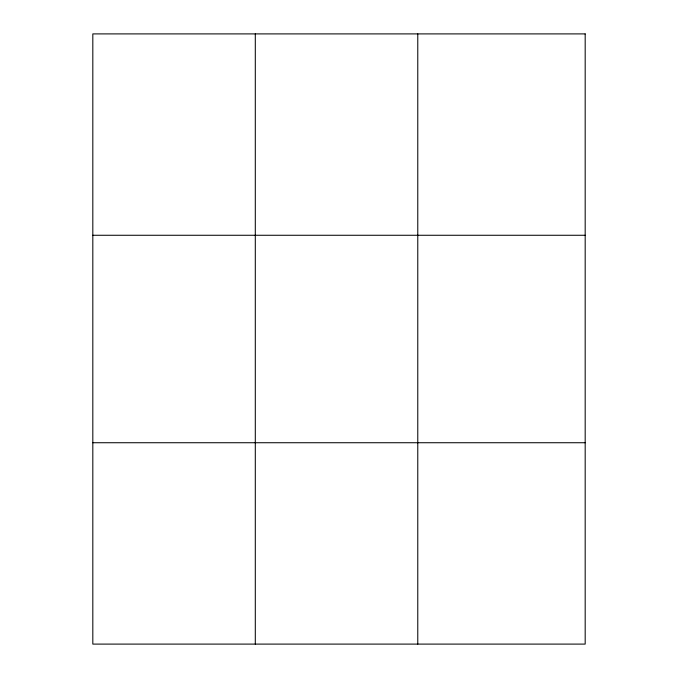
<?xml version="1.0" encoding="UTF-8"?>
<svg xmlns="http://www.w3.org/2000/svg" width="678" height="678" viewBox="0 0 678 678"><rect width="100%" height="100%" fill="white"/><g stroke="black" fill="none" stroke-linecap="round" stroke-linejoin="round"><path stroke-width="1.02" d="M255.301 644.1L255.301 33.9M417.775 644.1L417.775 33.9M92.818 235.266L585.182 235.266M92.818 442.734L585.182 442.734M585.182 33.9L585.182 644.1L92.818 644.1L92.818 33.9L585.182 33.9"/></g></svg>
